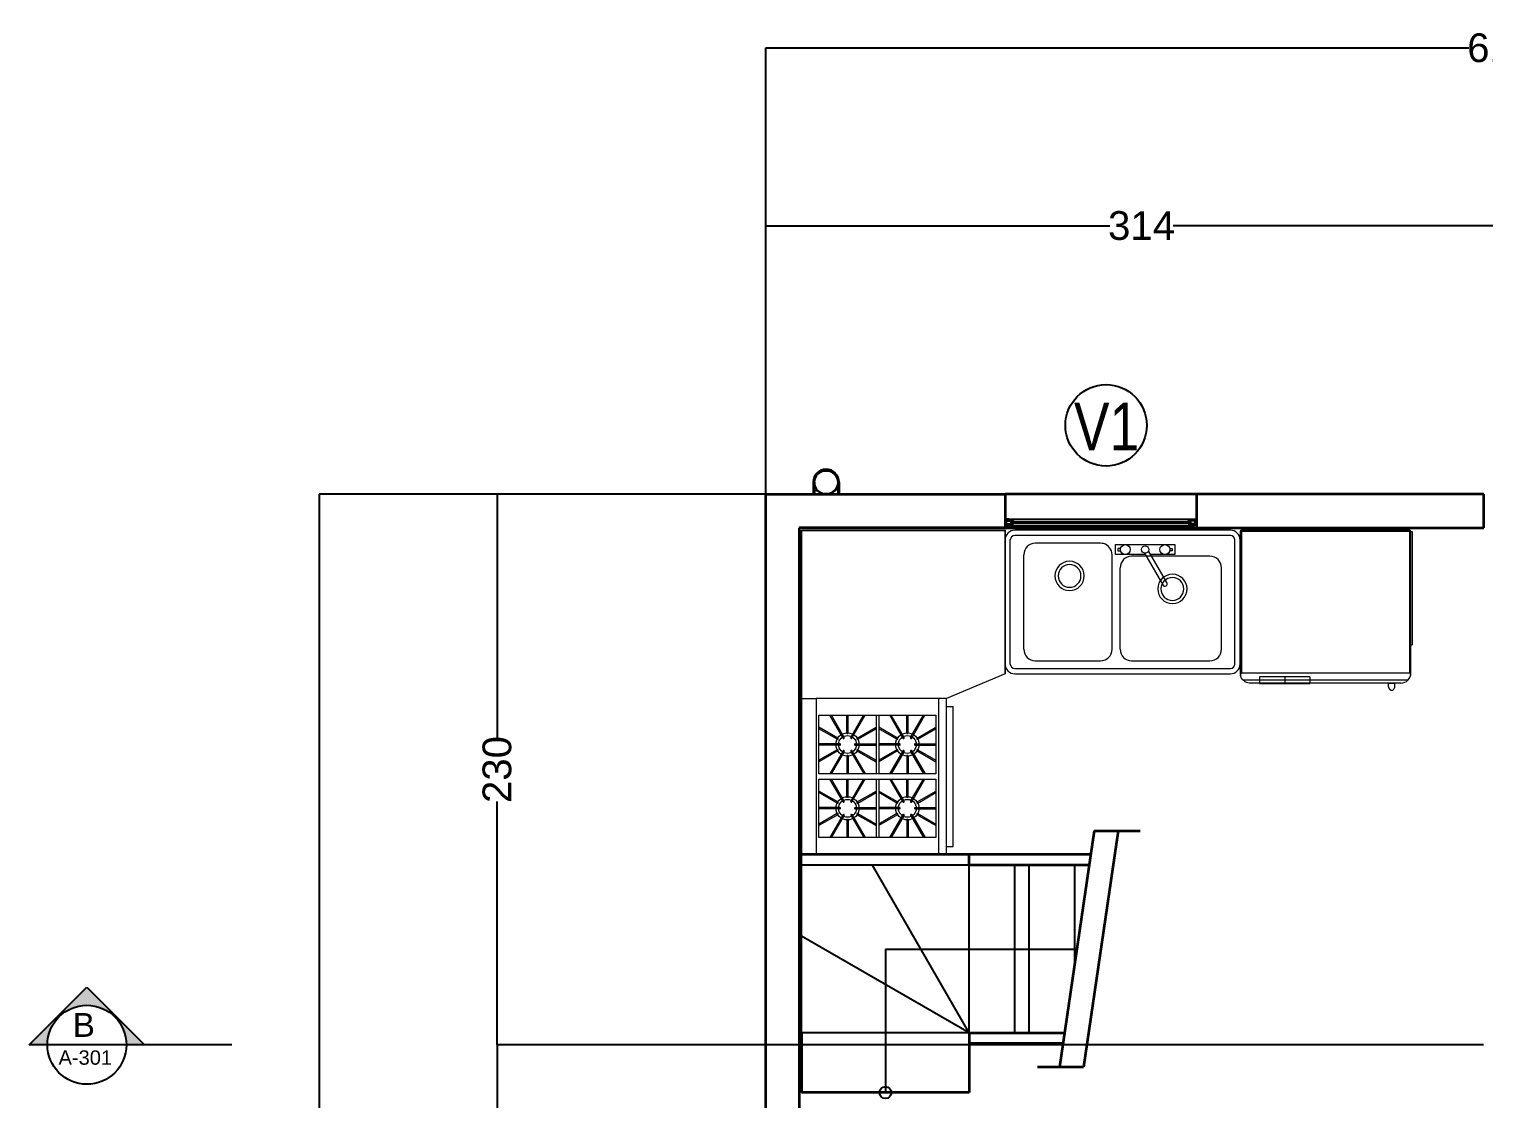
# Model space of a CAD drawing. Header units: millimetres. Extents: x 63 to 29918, y -8634 to 9350.
# Drawn here: x 63 to 6140, y 3527 to 7997 of the extents above; entities that cross this region are included whole.
import ezdxf

# ---------------------------------------------------------------- set-up
doc = ezdxf.new("R2010")
doc.units = ezdxf.units.MM
for name, color, linetype, lineweight in [('A-FLOR-LEVL', 7, 'Continuous', 25), ('A-FLOR-PATT', 8, 'Continuous', 18), ('A-FURN', 253, 'Continuous', 15), ('A-GLAZ-FULL', 4, 'Continuous', 25), ('A-WALL-FULL', 7, 'Continuous', 35)]:
    doc.layers.add(name, color=color, linetype=linetype, lineweight=lineweight)
doc.layers.add('G-ANNO-LOGO', color=3, linetype='Continuous')
doc.layers.add('quote', color=3, linetype='Continuous')
doc.styles.add('APLUS', font='arial.ttf', dxfattribs={"width": 0.6})
doc.styles.add('ARIAL', font='arial.ttf')
doc.styles.add('E-ROMANS', font='romans.shx', dxfattribs={"width": 0.8})
doc.styles.get("Standard").update_dxf_attribs({"font": 'arial.ttf'})
doc.dimstyles.new('E-0100_TICK_12', dxfattribs={"dimscale": 0.001, "dimtxt": 120000, "dimasz": 120, "dimexe": 60, "dimexo": 40, "dimgap": 60, "dimtad": 0, "dimrnd": 0.0005, "dimzin": 0, "dimdsep": 46, "dimtxsty": 'E-ROMANS', "dimblk": 'OBLIQUE', "dimcen": 60, "dimclrd": 256, "dimclre": 256, "dimclrt": 3, "dimadec": 0, "dimazin": 0, "dimtfac": 1, "dimtmove": 1, "dimatfit": 3, "dimldrblk": 'OPEN90', "dimfxl": 1, "dimtfillclr": 3, "dimtolj": 1, "dimtzin": 0, "dimlwd": -1, "dimarcsym": 0})

# ---------------------------------------------------------------- blocks, each defined once
blk = doc.blocks.new('_Oblique')
at = {"color": 0, "linetype": 'ByBlock', "lineweight": -2}
blk.add_line((-0.5, -0.5), (0.5, 0.5), dxfattribs=at)
blk = doc.blocks.new('*D36')
at = {"layer": 'quote', "lineweight": -2, "transparency": 16777216}
for p, q in [((5966, 3753.5), (2017.9, 3753.5)), ((5966, 1483.9), (2017.9, 1483.9))]:
    blk.add_line(p, q, dxfattribs=at)
at = {"layer": 'quote', "transparency": 16777216}
for p, q in [((2018, 3753.5), (2018, 2752.4)), ((2018, 1483.9), (2018, 2485.1))]:
    blk.add_line(p, q, dxfattribs=at)
at = {"layer": 'quote', "transparency": 16777216, "xscale": 0.12, "yscale": 0.12, "zscale": 0.12}
for p, rotation in [((2018, 3753.5), 90), ((2018, 1483.9), 270)]:
    blk.add_blockref('_Oblique', p, dxfattribs=dict(at, rotation=rotation))
at = {"layer": 'quote', "color": 3, "transparency": 16777216, "insert": (2018, 2618.7), "char_height": 120, "attachment_point": 5, "rotation": 90, "style": 'ARIAL'}
blk.add_mtext('\\A1;227', dxfattribs=at)
blk = doc.blocks.new('_Open90')
at = {"color": 0, "linetype": 'ByBlock', "lineweight": -2}
for p, q in [((0, 0), (-1, 0)), ((-0.5, 0.5), (0, 0)), ((0, 0), (-0.5, -0.5))]:
    blk.add_line(p, q, dxfattribs=at)
blk = doc.blocks.new('*D30')
at = {"layer": 'quote', "lineweight": -2, "transparency": 16777216}
for p, q in [((5966, 6053.5), (2017.9, 6053.5)), ((6138.6, 3753.5), (2017.9, 3753.5))]:
    blk.add_line(p, q, dxfattribs=at)
at = {"layer": 'quote', "transparency": 16777216}
for p, q in [((2018, 6053.5), (2018, 5036.9)), ((2018, 3753.5), (2018, 4770.1))]:
    blk.add_line(p, q, dxfattribs=at)
at = {"layer": 'quote', "transparency": 16777216, "xscale": 0.12, "yscale": 0.12, "zscale": 0.12}
for p, rotation in [((2018, 6053.5), 90), ((2018, 3753.5), 270)]:
    blk.add_blockref('_Oblique', p, dxfattribs=dict(at, rotation=rotation))
at = {"layer": 'quote', "color": 3, "transparency": 16777216, "insert": (2018, 4903.5), "char_height": 120, "attachment_point": 5, "rotation": 90, "style": 'ARIAL'}
blk.add_mtext('\\A1;230', dxfattribs=at)
blk = doc.blocks.new('*D31')
at = {"layer": 'quote', "lineweight": -2, "transparency": 16777216}
for p, q in [((3140, 6053.5), (3140, 7918.6)), ((9280, 6053.5), (9280, 7918.6))]:
    blk.add_line(p, q, dxfattribs=at)
at = {"layer": 'quote', "transparency": 16777216}
for p, q in [((3140, 7918.5), (6077.3, 7918.5)), ((9280, 7918.5), (6342.7, 7918.5))]:
    blk.add_line(p, q, dxfattribs=at)
at = {"layer": 'quote', "transparency": 16777216, "xscale": 0.12, "yscale": 0.12, "zscale": 0.12, "rotation": 180}
blk.add_blockref('_Oblique', (3140, 7918.5), dxfattribs=at)
at = {"layer": 'quote', "transparency": 16777216, "xscale": 0.12, "yscale": 0.12, "zscale": 0.12}
blk.add_blockref('_Oblique', (9280, 7918.5), dxfattribs=at)
at = {"layer": 'quote', "color": 3, "transparency": 16777216, "insert": (6210, 7918.5), "char_height": 120, "attachment_point": 5, "style": 'ARIAL'}
blk.add_mtext('\\A1;614', dxfattribs=at)
blk = doc.blocks.new('*D32')
at = {"layer": 'quote', "lineweight": -2, "transparency": 16777216}
for p, q in [((3140, 6053.5), (3140, 7175.6)), ((6280, 6053.5), (6280, 7175.6))]:
    blk.add_line(p, q, dxfattribs=at)
at = {"layer": 'quote', "transparency": 16777216}
for p, q in [((3140, 7175.6), (4577.6, 7175.6)), ((6280, 7175.6), (4842.3, 7175.6))]:
    blk.add_line(p, q, dxfattribs=at)
at = {"layer": 'quote', "transparency": 16777216, "xscale": 0.12, "yscale": 0.12, "zscale": 0.12, "rotation": 180}
blk.add_blockref('_Oblique', (3140, 7175.6), dxfattribs=at)
at = {"layer": 'quote', "transparency": 16777216, "xscale": 0.12, "yscale": 0.12, "zscale": 0.12}
blk.add_blockref('_Oblique', (6280, 7175.6), dxfattribs=at)
at = {"layer": 'quote', "color": 3, "transparency": 16777216, "insert": (4710, 7175.6), "char_height": 120, "attachment_point": 5, "style": 'ARIAL'}
blk.add_mtext('\\A1;314', dxfattribs=at)
blk = doc.blocks.new('*D34')
at = {"layer": 'quote', "lineweight": -2, "transparency": 16777216}
for p, q in [((3192.3, 6053.5), (1274.9, 6053.5)), ((3192.3, 3.5), (1274.9, 3.5))]:
    blk.add_line(p, q, dxfattribs=at)
at = {"layer": 'quote', "transparency": 16777216}
for p, q in [((1275, 6053.5), (1275, 3161.9)), ((1275, 3.5), (1275, 2895.1))]:
    blk.add_line(p, q, dxfattribs=at)
at = {"layer": 'quote', "transparency": 16777216, "xscale": 0.12, "yscale": 0.12, "zscale": 0.12}
for p, rotation in [((1275, 6053.5), 90), ((1275, 3.5), 270)]:
    blk.add_blockref('_Oblique', p, dxfattribs=dict(at, rotation=rotation))
at = {"layer": 'quote', "color": 3, "transparency": 16777216, "insert": (1275, 3028.5), "char_height": 120, "attachment_point": 5, "rotation": 90, "style": 'ARIAL'}
blk.add_mtext('\\A1;605', dxfattribs=at)

msp = doc.modelspace()

# ---------------------------------------------------------------- hatches: boundary and pattern name
at = {"layer": 'A-FLOR-PATT'}
for points in [[(4139.426, 5949.75), (4139.426, 5923.5), (4156.093, 5923.5), (4156.093, 5926), (4141.926, 5926), (4141.926, 5947.25), (4156.093, 5947.25), (4156.093, 5949.75)], [(4139.426, 5949.75), (4139.426, 5923.5), (4156.093, 5923.5), (4156.093, 5926), (4141.926, 5926), (4141.926, 5947.25), (4156.093, 5947.25), (4156.093, 5949.75)], [(4139.426, 5949.75), (4139.426, 5923.5), (4156.093, 5923.5), (4156.093, 5926), (4141.926, 5926), (4141.926, 5947.25), (4156.093, 5947.25), (4156.093, 5949.75)], [(4156.093, 5947.25), (4156.093, 5949.75), (4139.426, 5949.75), (4139.426, 5923.5), (4156.093, 5923.5), (4156.093, 5926), (4141.926, 5926), (4141.926, 5947.25)], [(4939.934, 5949.75), (4939.934, 5923.5), (4923.268, 5923.5), (4923.268, 5926), (4937.434, 5926), (4937.434, 5947.25), (4923.268, 5947.25), (4923.268, 5949.75)], [(4939.934, 5949.75), (4939.934, 5923.5), (4923.268, 5923.5), (4923.268, 5926), (4937.434, 5926), (4937.434, 5947.25), (4923.268, 5947.25), (4923.268, 5949.75)], [(4939.934, 5949.75), (4939.934, 5923.5), (4923.268, 5923.5), (4923.268, 5926), (4937.434, 5926), (4937.434, 5947.25), (4923.268, 5947.25), (4923.268, 5949.75)], [(4923.321, 5947.25), (4923.321, 5949.75), (4939.987, 5949.75), (4939.987, 5923.5), (4923.321, 5923.5), (4923.321, 5926), (4937.487, 5926), (4937.487, 5947.25)]]:
    msp.add_hatch(color=256, dxfattribs=at).paths.add_polyline_path(points)
at = {"layer": 'G-ANNO-LOGO'}
h = msp.add_hatch(dxfattribs=at)
h.set_pattern_fill('ANGLE', color=256, scale=0.275)
h.set_pattern_definition([(360, (158.421, 2548.4049), (7e-10, 1.920875), [1.397, -0.523875]), (90, (158.421, 2548.4049), (-1.920875, 7e-10), [1.397, -0.523875])])
h.paths.add_polyline_path([(139.379, 3753.5), (63.179, 3753.5), (304.544, 3994.864), (545.908, 3753.5), (469.709, 3753.5, 1)])

# ---------------------------------------------------------------- linework, layer by layer
for p, q in [((3289.987, 4503.5), (3289.987, 5903.5)), ((3289.987, 5903.5), (4139.987, 5903.5)), ((3885.541, 4503.5), (3279.987, 4503.5))]:
    msp.add_line(p, q)
at = {"layer": 'A-FLOR-LEVL'}
for p, q in [((3289.987, 4458.5), (3289.987, 4503.5)), ((3585.842, 4503.5), (3289.987, 4503.5)), ((3289.987, 4207.645), (3289.987, 4503.5)), ((3989.987, 4503.5), (3585.842, 4503.5)), ((3989.987, 3803.5), (3585.842, 4503.5)), ((3989.987, 3803.5), (3989.987, 4503.5)), ((4179.987, 3803.5), (4179.987, 4503.5)), ((4240.769, 3803.5), (4240.769, 4503.5)), ((4430.769, 4095.99), (4430.769, 4503.5)), ((3989.987, 3803.5), (3289.987, 4207.645)), ((3289.987, 3803.5), (3289.987, 4207.645)), ((3639.987, 4153.5), (4439.203, 4153.5)), ((3639.987, 4153.5), (3639.987, 3553.5)), ((3989.987, 3803.5), (3289.987, 3803.5))]:
    msp.add_line(p, q, dxfattribs=at)
msp.add_circle((3639.987, 3553.5), 25, dxfattribs=at)
at = {"layer": 'A-FURN'}
for p, q in [((4139.987, 5903.5), (4139.987, 5303.499)), ((4139.987, 5903.5), (4139.987, 5303.5)), ((4139.987, 5303.5), (4139.987, 5903.5)), ((5080.898, 5903.5), (4180.897, 5903.5)), ((5121.807, 5898.166), (5121.807, 5307.196)), ((5127.141, 5903.5, 1259.833), (5127.141, 5903.5, -1259.833)), ((5830.069, 5903.5, -1259.833), (5127.141, 5903.5, -1259.833)), ((5830.069, 5898.166, 1265.167), (5127.141, 5898.166, 1265.167)), ((5127.141, 5898.166, 1265.167), (5127.141, 5307.196, 1265.167)), ((5478.605, 5903.5, -1259.833), (5478.605, 5903.5, 1259.833)), ((5830.069, 5903.5, 1259.833), (5830.069, 5903.5, -1259.833)), ((5830.069, 5307.196, 1265.167), (5830.069, 5898.166, 1265.167)), ((5833.84, 5901.938, -1259.833), (5833.84, 5901.938, 1263.604)), ((5835.403, 5898.166, 1176.164), (5840.737, 5898.166, 1176.164)), ((5835.403, 5307.196, 1.886), (5835.403, 5898.166, 1.886)), ((5835.403, 5898.166, 1259.833), (5835.403, 5898.166, -1259.833)), ((5835.403, 5898.166, -1259.833), (5835.403, 5898.166, 1259.833)), ((5840.737, 5898.166, 141.608), (5840.737, 5424.44, 141.608)), ((4139.987, 5639.601), (4139.987, 5884.19)), ((4161.806, 5344.408), (4161.806, 5862.591)), ((5080.898, 5881.682), (4180.897, 5881.682)), ((4538.852, 5848.954), (4266.124, 5848.954)), ((4601.19, 5801.887), (4601.19, 5843.108)), ((4601.19, 5843.108), (4848.514, 5843.108)), ((4848.514, 5843.108), (4848.514, 5801.887)), ((5099.989, 5344.408), (5099.989, 5862.591)), ((5121.807, 5862.591, -1259.833), (5121.807, 5862.591, 1259.833)), ((5121.807, 5344.408), (5121.807, 5862.591)), ((5121.807, 5862.591, -1259.833), (5121.807, 5862.591, 1259.833)), ((4218.397, 5405.772), (4218.397, 5801.227)), ((4586.579, 5405.772), (4586.579, 5801.227)), ((4724.732, 5801.887), (4601.19, 5801.887)), ((4611.495, 5827.65), (4611.495, 5817.345)), ((4622.981, 5827.65), (4611.495, 5827.65)), ((4611.495, 5817.345), (4622.981, 5817.345)), ((4744.404, 5794.409), (4668.397, 5794.409)), ((4721.808, 5807.161), (4798.369, 5674.552)), ((4816.22, 5684.857), (4739.658, 5817.466)), ((4995.671, 5794.409), (4744.404, 5794.409)), ((4848.514, 5801.887), (4748.595, 5801.887)), ((4826.725, 5827.65), (4838.209, 5827.65)), ((4838.209, 5817.345), (4826.725, 5817.345)), ((4838.209, 5827.65), (4838.209, 5817.345)), ((4620.67, 5405.772), (4620.67, 5746.682)), ((5043.398, 5405.772), (5043.398, 5746.682)), ((5840.737, 5424.44, 141.608), (5835.403, 5424.44, 141.608)), ((5835.403, 5424.44, 1176.164), (5835.403, 5424.44, 141.608)), ((5840.737, 5424.44, 1176.164), (5835.403, 5424.44, 1176.164)), ((5835.403, 5424.44, 658.886), (5840.737, 5424.44, 658.886)), ((5838.07, 5424.44, 1176.164), (5838.07, 5424.44, 141.608)), ((5840.737, 5424.44, 141.608), (5840.737, 5424.44, 1176.164)), ((4266.124, 5358.045), (4538.852, 5358.045)), ((4668.397, 5358.045), (4995.671, 5358.045)), ((4139.987, 5303.5), (3895.541, 5200.474)), ((4180.897, 5325.317), (5080.898, 5325.317)), ((4180.897, 5303.499), (5080.898, 5303.499)), ((5121.807, 5307.196, -1259.833), (5835.403, 5307.196, -1259.833)), ((5121.807, 5307.196, 1259.833), (5121.807, 5307.196, -1259.833)), ((5413.547, 5291.194, 479.307), (5202.384, 5291.194, 479.307)), ((5202.384, 5291.194, 247.45), (5202.384, 5291.194, 479.307)), ((5307.965, 5291.194, 247.45), (5307.965, 5291.194, 479.307)), ((5413.547, 5291.194, 479.307), (5413.547, 5291.194, 247.45)), ((5835.403, 5307.196, 1259.833), (5835.403, 5307.196, -1259.833)), ((5822.904, 5277.022, -1247.334), (5134.305, 5277.022, -1247.334)), ((5164.479, 5264.524, 578.058), (5164.479, 5264.524, -1217.161)), ((5164.479, 5264.524, 1222.495), (5164.479, 5264.524, -1217.161)), ((5792.731, 5264.524, 1222.495), (5164.479, 5264.524, 1222.495)), ((5164.479, 5264.524, 1222.495), (5164.479, 5264.524, 612.581)), ((5202.384, 5277.859, 247.45), (5202.384, 5277.859, 521.895)), ((5202.384, 5262.857, 247.45), (5202.384, 5264.524, 247.45)), ((5202.384, 5264.524, 391.979), (5202.384, 5262.857, 391.979)), ((5202.384, 5264.524, 247.45), (5202.384, 5264.524, 536.508)), ((5202.384, 5264.524, 247.45), (5202.384, 5264.524, 520.818)), ((5202.384, 5263.69, 247.45), (5202.384, 5263.69, 531.943)), ((5202.384, 5262.857, 247.45), (5202.384, 5262.857, 536.508)), ((5202.384, 5262.857, 536.508), (5413.547, 5262.857, 536.508)), ((5307.965, 5264.524, 247.45), (5307.965, 5264.524, 520.818)), ((5307.965, 5262.857, 247.45), (5307.965, 5264.524, 247.45)), ((5307.965, 5262.857, 247.45), (5307.965, 5262.857, 536.508)), ((5413.547, 5277.859, 247.45), (5413.547, 5277.859, 521.895)), ((5413.547, 5262.857, 247.45), (5413.547, 5264.524, 247.45)), ((5413.547, 5262.857, 391.979), (5413.547, 5264.524, 391.979)), ((5413.547, 5264.524, 536.508), (5413.547, 5264.524, 247.45)), ((5413.547, 5264.524, 520.818), (5413.547, 5264.524, 247.45)), ((5413.547, 5263.69, 247.45), (5413.547, 5263.69, 531.943)), ((5413.547, 5262.857, 536.508), (5413.547, 5262.857, 247.45)), ((5478.605, 5263.99, 578.058), (5478.605, 5264.524, 578.058)), ((5478.605, 5263.99, -1217.161), (5478.605, 5264.524, -1217.161)), ((5478.605, 5264.524, 578.058), (5478.605, 5264.524, -1217.161)), ((5478.605, 5264.524, 1222.495), (5478.605, 5264.524, -1217.161)), ((5478.605, 5263.99, 1222.495), (5478.605, 5264.524, 1222.495)), ((5478.605, 5263.99, 612.581), (5478.605, 5264.524, 612.581)), ((5478.605, 5264.524, 1222.495), (5478.605, 5264.524, 612.581)), ((5478.605, 5263.99, 578.058), (5478.605, 5263.99, -1217.161)), ((5478.605, 5263.99, 1222.495), (5478.605, 5263.99, 612.581)), ((5765.92, 5264.524, 537.766), (5740.254, 5264.524, 537.766)), ((5740.254, 5264.524, 537.766), (5740.254, 5253.856, 537.766)), ((5740.254, 5264.524, 252.323), (5765.92, 5264.524, 252.323)), ((5740.254, 5264.524, 537.766), (5740.254, 5264.524, 252.323)), ((5740.254, 5264.524, 395.045), (5765.92, 5264.524, 395.045)), ((5740.254, 5264.524, 1041.395), (5740.254, 5264.524, 755.951)), ((5740.254, 5259.19, 252.323), (5740.254, 5259.19, 537.766)), ((5740.254, 5259.19, 755.951), (5740.254, 5259.19, 1041.395)), ((5740.254, 5253.856, 252.323), (5740.254, 5253.856, 537.766)), ((5740.254, 5253.856, 755.951), (5740.254, 5253.856, 1041.395)), ((5746.503, 5238.769, 252.323), (5746.503, 5238.769, 537.766)), ((5746.503, 5238.769, 755.951), (5746.503, 5238.769, 1041.395)), ((5748.912, 5236.695, 537.766), (5748.912, 5236.695, 252.323)), ((5748.912, 5236.695, 1041.395), (5748.912, 5236.695, 755.951)), ((5753.087, 5264.524, 537.766), (5753.087, 5264.524, 252.323)), ((5753.087, 5264.524, 1041.395), (5753.087, 5264.524, 755.951)), ((5759.998, 5235.722, 252.323), (5759.998, 5235.722, 537.766)), ((5759.998, 5235.722, 755.951), (5759.998, 5235.722, 1041.395)), ((5765.918, 5245.147, 252.323), (5765.918, 5245.147, 537.766)), ((5765.918, 5245.147, 755.951), (5765.918, 5245.147, 1041.395)), ((5765.92, 5264.524, 252.323), (5765.92, 5245.404, 252.323)), ((5765.92, 5264.524, 252.323), (5765.92, 5264.524, 537.766)), ((5765.92, 5264.524, 755.951), (5765.92, 5264.524, 1041.395)), ((5765.92, 5254.964, 252.323), (5765.92, 5254.964, 537.766)), ((5765.92, 5254.964, 755.951), (5765.92, 5254.964, 1041.395)), ((5765.92, 5245.404, 252.323), (5765.92, 5245.404, 537.766)), ((5765.92, 5245.404, 755.951), (5765.92, 5245.404, 1041.395)), ((5792.731, 5264.524, -1217.161), (5792.731, 5264.524, 578.058)), ((5792.731, 5264.524, -1217.161), (5792.731, 5264.524, 1222.495)), ((5792.731, 5264.524, 612.581), (5792.731, 5264.524, 1222.495)), ((5822.904, 5277.022, -1247.334), (5822.904, 5277.022, 1252.669)), ((3862.208, 5200.474), (3351.098, 5200.474)), ((3895.541, 5166.875), (3923.319, 5166.875)), ((3923.319, 4582.099), (3923.319, 5166.875)), ((3463.219, 5034.572), (3408.1, 5130.042)), ((3468.03, 5037.35), (3414.515, 5130.042)), ((3478.876, 5056.633), (3478.876, 5130.042)), ((3484.431, 5056.633), (3484.431, 5130.042)), ((3495.276, 5037.35), (3548.792, 5130.042)), ((3500.088, 5034.572), (3555.207, 5130.042)), ((3601.097, 5130.042), (3601.097, 4885.598)), ((3612.209, 5130.042), (3612.209, 4885.598)), ((3713.218, 5034.572), (3658.099, 5130.042)), ((3718.03, 5037.35), (3664.514, 5130.042)), ((3728.875, 5056.633), (3728.875, 5130.042)), ((3734.43, 5056.633), (3734.43, 5130.042)), ((3745.276, 5037.35), (3798.791, 5130.042)), ((3750.087, 5034.572), (3805.206, 5130.042)), ((3441.097, 5034.821), (3362.209, 5080.367)), ((3438.319, 5030.01), (3362.209, 5073.952)), ((3522.21, 5034.821), (3601.097, 5080.367)), ((3524.988, 5030.01), (3601.097, 5073.952)), ((3691.096, 5034.821), (3612.209, 5080.367)), ((3688.318, 5030.01), (3612.209, 5073.952)), ((3772.209, 5034.821), (3851.097, 5080.367)), ((3774.987, 5030.01), (3851.097, 5073.952)), ((3449.596, 5010.976), (3362.209, 5010.976)), ((3449.596, 5005.421), (3362.209, 5005.421)), ((3438.319, 4986.386), (3362.209, 4942.445)), ((3513.711, 5010.976), (3601.097, 5010.976)), ((3513.711, 5005.421), (3601.097, 5005.421)), ((3524.988, 4986.386), (3601.097, 4942.445)), ((3699.595, 5010.976), (3612.209, 5010.976)), ((3699.595, 5005.421), (3612.209, 5005.421)), ((3688.318, 4986.386), (3612.209, 4942.445)), ((3763.71, 5010.976), (3851.097, 5010.976)), ((3763.71, 5005.421), (3851.097, 5005.421)), ((3774.987, 4986.386), (3851.097, 4942.445)), ((3441.097, 4981.575), (3362.209, 4936.03)), ((3463.219, 4981.825), (3407.663, 4885.598)), ((3468.03, 4979.047), (3414.078, 4885.598)), ((3478.876, 4959.763), (3478.876, 4885.598)), ((3484.431, 4959.763), (3484.431, 4885.598)), ((3495.276, 4979.047), (3549.229, 4885.598)), ((3500.088, 4981.825), (3555.644, 4885.598)), ((3522.21, 4981.575), (3601.097, 4936.03)), ((3691.096, 4981.575), (3612.209, 4936.03)), ((3713.218, 4981.825), (3657.662, 4885.598)), ((3718.03, 4979.047), (3664.077, 4885.598)), ((3728.875, 4959.763), (3728.875, 4885.598)), ((3734.43, 4959.763), (3734.43, 4885.598)), ((3745.276, 4979.047), (3799.228, 4885.598)), ((3750.087, 4981.825), (3805.643, 4885.598)), ((3772.209, 4981.575), (3851.097, 4936.03)), ((3463.219, 4767.906), (3408.1, 4863.376)), ((3468.03, 4770.684), (3414.515, 4863.376)), ((3478.876, 4789.967), (3478.876, 4863.376)), ((3484.431, 4789.967), (3484.431, 4863.376)), ((3495.276, 4770.684), (3548.792, 4863.376)), ((3500.088, 4767.906), (3555.207, 4863.376)), ((3601.097, 4863.376), (3601.097, 4618.932)), ((3612.209, 4863.376), (3612.209, 4618.932)), ((3713.218, 4767.906), (3658.099, 4863.376)), ((3718.03, 4770.684), (3664.514, 4863.376)), ((3728.875, 4789.967), (3728.875, 4863.376)), ((3734.43, 4789.967), (3734.43, 4863.376)), ((3745.276, 4770.684), (3798.791, 4863.376)), ((3750.087, 4767.906), (3805.206, 4863.376)), ((3441.097, 4768.156), (3362.209, 4813.701)), ((3438.319, 4763.344), (3362.209, 4807.286)), ((3522.21, 4768.156), (3601.097, 4813.701)), ((3524.988, 4763.344), (3601.097, 4807.286)), ((3691.096, 4768.156), (3612.209, 4813.701)), ((3688.318, 4763.344), (3612.209, 4807.286)), ((3772.209, 4768.156), (3851.097, 4813.701)), ((3774.987, 4763.344), (3851.097, 4807.286)), ((3449.596, 4744.31), (3362.209, 4744.31)), ((3513.711, 4744.31), (3601.097, 4744.31)), ((3699.595, 4744.31), (3612.209, 4744.31)), ((3763.71, 4744.31), (3851.097, 4744.31)), ((3449.596, 4738.755), (3362.209, 4738.755)), ((3438.319, 4719.721), (3362.209, 4675.779)), ((3441.097, 4714.91), (3362.209, 4669.364)), ((3463.219, 4715.159), (3407.663, 4618.932)), ((3468.03, 4712.381), (3414.078, 4618.932)), ((3478.876, 4693.098), (3478.876, 4618.932)), ((3484.431, 4693.098), (3484.431, 4618.932)), ((3495.276, 4712.381), (3549.229, 4618.932)), ((3500.088, 4715.159), (3555.644, 4618.932)), ((3513.711, 4738.755), (3601.097, 4738.755)), ((3522.21, 4714.91), (3601.097, 4669.364)), ((3524.988, 4719.721), (3601.097, 4675.779)), ((3699.595, 4738.755), (3612.209, 4738.755)), ((3688.318, 4719.721), (3612.209, 4675.779)), ((3691.096, 4714.91), (3612.209, 4669.364)), ((3713.218, 4715.159), (3657.662, 4618.932)), ((3718.03, 4712.381), (3664.077, 4618.932)), ((3728.875, 4693.098), (3728.875, 4618.932)), ((3734.43, 4693.098), (3734.43, 4618.932)), ((3745.276, 4712.381), (3799.228, 4618.932)), ((3750.087, 4715.159), (3805.643, 4618.932)), ((3763.71, 4738.755), (3851.097, 4738.755)), ((3772.209, 4714.91), (3851.097, 4669.364)), ((3774.987, 4719.721), (3851.097, 4675.779)), ((3895.541, 4582.099), (3923.319, 4582.099))]:
    msp.add_line(p, q, dxfattribs=at)
for points in [[(3289.987, 4548.5), (3289.987, 5200.474), (3351.098, 5200.474), (3351.098, 4548.5)], [(3895.541, 4548.5), (3895.541, 5200.474), (3862.208, 5200.474), (3862.208, 4548.5)]]:
    msp.add_lwpolyline(points, dxfattribs=at)
for points in [[(3362.209, 5130.042), (3851.097, 5130.042), (3851.097, 4885.598), (3362.209, 4885.598)], [(3362.209, 4863.376), (3851.097, 4863.376), (3851.097, 4618.932), (3362.209, 4618.932)]]:
    msp.add_lwpolyline(points, close=True, dxfattribs=at)
for centre, radius in [((4642.41, 5822.497), 20.61), ((4724.852, 5822.497), 15.458), ((4807.294, 5822.497), 20.61), ((3481.653, 5008.198), 48.514), ((3481.653, 5008.198), 37.403), ((3731.653, 5008.198), 48.514), ((3731.653, 5008.198), 37.403), ((3481.653, 4741.533), 48.514), ((3481.653, 4741.533), 37.403), ((3731.653, 4741.533), 48.514), ((3731.653, 4741.533), 37.403)]:
    msp.add_circle(centre, radius, dxfattribs=at)
for centre, radius, start, end in [((4180.897, 5862.591), 40.909, 90, 180), ((5080.898, 5862.591), 40.909, 0, 90), ((5127.141, 5898.166, -1259.833), 5.334, 90, 180), ((5830.069, 5898.166, 1.886), 5.334, 0, 90), ((4180.897, 5862.591), 19.091, 90, 180), ((4266.124, 5801.227), 47.727, 90, 180), ((4538.852, 5801.227), 47.727, 74.9372224, 90), ((4538.852, 5801.227), 47.727, 0, 74.9372224), ((5080.898, 5862.591), 19.091, 0, 90), ((4409.306, 5712.591), 61.364, 0, 180), ((4668.397, 5746.682), 47.727, 90, 180), ((4995.671, 5746.682), 47.727, 0, 90), ((4409.306, 5712.591), 61.364, 180, 0), ((4409.306, 5712.591), 47.727, 0, 180), ((4409.306, 5712.591), 47.727, 180, 0), ((4838.852, 5658.045), 61.364, 0, 180), ((4838.852, 5658.045), 61.364, 180, 0), ((4838.852, 5658.045), 47.727, 0, 180), ((4838.852, 5658.045), 47.727, 180, 0), ((4807.294, 5679.704), 10.305, 210, 30), ((4266.124, 5405.772), 47.727, 180, 270), ((4538.852, 5405.772), 47.727, 270, 360), ((4668.397, 5405.772), 47.727, 180, 270), ((4995.671, 5405.772), 47.727, 270, 360), ((4180.897, 5344.408), 40.909, 180, 270), ((4180.897, 5344.408), 19.091, 180, 270), ((5080.898, 5344.408), 40.909, 270, 0), ((5080.898, 5344.408), 19.091, 270, 0), ((5792.731, 5307.196, 1.886), 42.672, 270, 0), ((5755.251, 5245.275, 252.323), 10.668, 233.5429794, 359.3085553), ((5744.584, 5245.404, 252.323), 21.336, 359.3085553, 0), ((5744.584, 5245.404, 537.766), 21.336, 359.3085553, 360), ((5744.584, 5245.404, 395.045), 21.336, 359.3085553, 0), ((5744.584, 5245.404, 755.951), 21.336, 359.3085553, 0), ((5744.584, 5245.404, 1041.395), 21.336, 359.3085553, 360), ((5744.584, 5245.404, 898.673), 21.336, 359.3085553, 0), ((3481.653, 5056.713), 2.78, 177.5238453, 2.4761547), ((3731.653, 5056.713), 2.78, 177.5238453, 2.4761547), ((3439.639, 5032.455), 2.78, 237.5238453, 62.4761547), ((3439.639, 4983.941), 2.78, 297.5238453, 122.4761547), ((3449.476, 5008.198), 2.78, 267.5238453, 92.4761547), ((3465.565, 5036.065), 2.78, 207.5238453, 32.4761547), ((3465.565, 4980.332), 2.78, 327.5238453, 152.4761547), ((3497.742, 5036.065), 2.78, 147.5238453, 332.4761547), ((3497.742, 4980.332), 2.78, 27.5238453, 212.4761547), ((3513.831, 5008.198), 2.78, 87.5238453, 272.4761547), ((3523.668, 5032.455), 2.78, 117.5238453, 302.4761547), ((3523.668, 4983.941), 2.78, 57.5238453, 242.4761547), ((3689.638, 5032.455), 2.78, 237.5238453, 62.4761547), ((3689.638, 4983.941), 2.78, 297.5238453, 122.4761547), ((3699.475, 5008.198), 2.78, 267.5238453, 92.4761547), ((3715.564, 5036.065), 2.78, 207.5238453, 32.4761547), ((3715.564, 4980.332), 2.78, 327.5238453, 152.4761547), ((3747.741, 5036.065), 2.78, 147.5238453, 332.4761547), ((3747.741, 4980.332), 2.78, 27.5238453, 212.4761547), ((3763.83, 5008.198), 2.78, 87.5238453, 272.4761547), ((3773.667, 5032.455), 2.78, 117.5238453, 302.4761547), ((3773.667, 4983.941), 2.78, 57.5238453, 242.4761547), ((3481.653, 4959.684), 2.78, 357.5238453, 182.4761547), ((3731.653, 4959.684), 2.78, 357.5238453, 182.4761547), ((3439.639, 4765.79), 2.78, 237.5238453, 62.4761547), ((3449.476, 4741.533), 2.78, 267.5238453, 92.4761547), ((3465.565, 4769.399), 2.78, 207.5238453, 32.4761547), ((3481.653, 4790.047), 2.78, 177.5238453, 2.4761547), ((3497.742, 4769.399), 2.78, 147.5238453, 332.4761547), ((3513.831, 4741.533), 2.78, 87.5238453, 272.4761547), ((3523.668, 4765.79), 2.78, 117.5238453, 302.4761547), ((3689.638, 4765.79), 2.78, 237.5238453, 62.4761547), ((3699.475, 4741.533), 2.78, 267.5238453, 92.4761547), ((3715.564, 4769.399), 2.78, 207.5238453, 32.4761547), ((3731.653, 4790.047), 2.78, 177.5238453, 2.4761547), ((3747.741, 4769.399), 2.78, 147.5238453, 332.4761547), ((3763.83, 4741.533), 2.78, 87.5238453, 272.4761547), ((3773.667, 4765.79), 2.78, 117.5238453, 302.4761547), ((3439.639, 4717.275), 2.78, 297.5238453, 122.4761547), ((3465.565, 4713.666), 2.78, 327.5238453, 152.4761547), ((3481.653, 4693.018), 2.78, 357.5238453, 182.4761547), ((3497.742, 4713.666), 2.78, 27.5238453, 212.4761547), ((3523.668, 4717.275), 2.78, 57.5238453, 242.4761547), ((3689.638, 4717.275), 2.78, 297.5238453, 122.4761547), ((3715.564, 4713.666), 2.78, 327.5238453, 152.4761547), ((3731.653, 4693.018), 2.78, 357.5238453, 182.4761547), ((3747.741, 4713.666), 2.78, 27.5238453, 212.4761547), ((3773.667, 4717.275), 2.78, 57.5238453, 242.4761547)]:
    msp.add_arc(centre, radius, start, end, dxfattribs=at)
at = {"layer": 'A-FURN', "extrusion": (1, 0, 0)}
for centre, radius, start, end in [((5898.166, 1259.833, 5478.605), 5.334, 360, 90), ((5216.518, 479.307, 5202.384), 74.676, 0, 49.9947991), ((5216.518, 479.307, 5307.965), 74.676, 0, 49.9947991), ((5216.518, 479.307, 5413.547), 74.676, 0, 49.9947991), ((5189.848, 520.818, 5202.384), 74.676, 0, 12.1285753), ((5189.848, 520.818, 5307.965), 74.676, 0, 12.1285753)]:
    msp.add_arc(centre, radius, start, end, dxfattribs=at)
at = {"layer": 'A-FURN', "extrusion": (0, 1, 0)}
for centre, start, end in [((-5127.141, 1259.833, 5894.331), 0, 90), ((-5830.069, 1259.833, 5894.331), 90, 180)]:
    msp.add_arc(centre, 5.334, start, end, dxfattribs=at)
at = {"layer": 'A-FURN', "extrusion": (1, -1.3232e-13, -2.84361e-14)}
msp.add_arc((5189.848, 520.818, 5413.547), 74.676, 0, 12.1285753, dxfattribs=at)
at = {"layer": 'A-FURN'}
for points in [[(5123.369, 5901.938, 1263.604), (5124.397, 5900.91, 1264.632), (5125.769, 5899.538, 1265.167), (5127.141, 5898.166, 1265.167)], [(5121.807, 5307.196, 1259.833), (5121.807, 5303.335, 1261.198), (5122.334, 5299.474, 1262.57), (5123.369, 5295.755, 1263.604)], [(5123.369, 5295.755, 1263.604), (5124.404, 5299.474, 1264.639), (5125.776, 5303.335, 1265.167), (5127.141, 5307.196, 1265.167)], [(5830.069, 5307.196, 1265.167), (5831.434, 5303.335, 1265.167), (5832.806, 5299.474, 1264.639), (5833.84, 5295.755, 1263.604)]]:
    msp.add_open_spline(points, degree=3, dxfattribs=at)
msp.add_open_spline([(5164.479, 5264.524, 1222.495), (5160.952, 5264.524, 1226.022), (5157.427, 5264.954, 1229.548), (5150.384, 5266.755, 1236.589), (5146.869, 5268.12, 1240.104), (5141.63, 5271.101, 1245.345), (5139.887, 5272.253, 1247.086), (5136.423, 5274.968, 1250.551), (5134.698, 5276.531, 1252.275), (5131.29, 5280.256, 1255.685), (5129.598, 5282.414, 1257.374), (5127.151, 5286.459, 1259.826), (5126.345, 5287.952, 1260.628), (5124.788, 5291.412, 1262.186), (5124.038, 5293.354, 1262.936), (5123.369, 5295.755, 1263.604)], degree=3, knots=[-1.57079633, -1.57079633, -1.57079633, -1.57079633, -1.24603187, -1.24603187, -0.92119451, -0.92119451, -0.75884587, -0.75884587, -0.59637323, -0.59637323, -0.43395063, -0.43395063, -0.35269057, -0.35269057, -0.27143051, -0.27143051, -0.27143051, -0.27143051], dxfattribs=at)
msp.add_rational_spline([(5740.254, 5253.856, 537.766), (5740.254, 5243.092, 537.766), (5748.912, 5236.695, 537.766)], [1, 0.892810064048, 1], degree=2, dxfattribs=at)
at = {"layer": 'A-GLAZ-FULL'}
for p, q in [((4139.426, 5949.75), (4939.987, 5949.75)), ((4156.093, 5949.75), (4139.426, 5949.75)), ((4139.426, 5923.5), (4931.343, 5923.5)), ((4141.926, 5926), (4141.926, 5947.25)), ((4156.093, 5926), (4141.926, 5926)), ((4146.093, 5943.292), (4175.259, 5943.292)), ((4146.093, 5929.958), (4146.093, 5943.292)), ((4146.093, 5929.958), (4175.259, 5929.958)), ((4156.093, 5947.25), (4156.093, 5949.75)), ((4156.093, 5923.5), (4156.093, 5926)), ((4165.259, 5934.125), (4165.259, 5939.125)), ((4165.259, 5939.125), (4914.101, 5939.125)), ((4165.259, 5934.125), (4914.101, 5934.125)), ((4175.259, 5939.125), (4175.259, 5943.292)), ((4175.259, 5929.958), (4175.259, 5934.125)), ((4904.101, 5939.125), (4904.101, 5943.292)), ((4933.268, 5943.292), (4904.101, 5943.292)), ((4904.101, 5929.958), (4904.101, 5934.125)), ((4933.268, 5929.958), (4904.101, 5929.958)), ((4914.101, 5939.125), (4914.101, 5934.125)), ((4931.343, 5947.25), (4931.343, 5949.75)), ((4931.343, 5923.5), (4931.343, 5926)), ((4931.343, 5926), (4937.487, 5926)), ((4933.268, 5929.958), (4933.268, 5943.292)), ((4937.487, 5947.25), (4937.487, 5926)), ((4939.987, 5949.75), (4939.987, 5923.5))]:
    msp.add_line(p, q, dxfattribs=at)
at = {"layer": 'A-WALL-FULL'}
for p, q in [((3339.342, 6103.5), (3339.342, 6053.5)), ((3342.342, 6103.5), (3342.342, 6053.5)), ((3442.342, 6103.5), (3442.342, 6053.5)), ((3445.342, 6103.5), (3445.342, 6053.5)), ((4939.987, 6053.5), (4139.987, 6053.5)), ((5339.987, 6053.5), (4939.987, 6053.5)), ((4939.987, 6053.5), (4939.987, 5913.5)), ((5739.987, 6053.5), (5339.987, 6053.5)), ((6139.987, 6053.5), (5739.987, 6053.5)), ((6139.987, 5913.5), (6139.987, 6053.5)), ((3139.987, 5503.5), (3139.987, 5913.5)), ((3139.987, 5503.5), (3139.987, 5903.5)), ((3279.987, 5913.5), (3279.987, 5503.5)), ((4139.987, 5913.5), (4939.987, 5913.5)), ((4939.987, 5913.5), (5339.987, 5913.5)), ((5339.987, 5913.5), (6139.987, 5913.5)), ((3139.987, 5103.5), (3139.987, 5503.5)), ((3139.987, 5103.5), (3139.987, 5503.5)), ((3279.987, 5503.5), (3279.987, 5103.5)), ((3279.987, 5503.5), (3279.987, 5103.5)), ((3139.987, 4703.5), (3139.987, 5103.5)), ((3139.987, 4703.5), (3139.987, 5103.5)), ((3279.987, 5103.5), (3279.987, 4703.5)), ((3279.987, 5103.5), (3279.987, 4703.5)), ((3139.987, 4303.5), (3139.987, 4703.5)), ((3139.987, 3753.5), (3139.987, 4703.5)), ((3279.987, 4703.5), (3279.987, 4303.5)), ((3279.987, 4703.5), (3279.987, 4303.5)), ((4497.13, 4548.5), (3279.987, 4548.5)), ((3989.987, 4503.5), (3989.987, 4548.5)), ((4490.53, 4503.5), (3989.987, 4503.5)), ((3279.987, 4303.5), (3279.987, 3753.5)), ((3289.987, 3803.5), (3289.987, 3553.5)), ((3989.987, 3803.5), (4387.875, 3803.5)), ((3989.987, 3803.5), (3989.987, 3758.5)), ((3989.987, 3803.5), (3989.987, 3758.5)), ((3139.987, 3553.5), (3139.987, 3753.5)), ((3279.987, 3753.5), (3279.987, 3553.5)), ((4381.276, 3758.5), (3989.987, 3758.5)), ((3989.987, 3758.5), (3989.987, 3553.5)), ((3139.987, 3153.5), (3139.987, 3553.5)), ((3279.987, 3553.5), (3279.987, 3153.5)), ((3989.987, 3553.5), (3289.987, 3553.5))]:
    msp.add_line(p, q, dxfattribs=at)
for points in [[(3139.987, 5913.5), (3139.987, 5913.5), (3139.987, 6053.5), (4139.987, 6053.5), (4139.987, 5913.5), (3279.987, 5913.5)], [(4511.599, 4647.166), (4366.806, 3659.834)], [(4612.847, 4647.166), (4468.054, 3659.834)], [(4511.599, 4647.166), (4703.899, 4647.166)], [(4468.054, 3659.834), (4275.755, 3659.834)]]:
    msp.add_lwpolyline(points, dxfattribs=at)
msp.add_circle((3392.342, 6103.5), 50, dxfattribs=at)
msp.add_arc((3392.342, 6103.5), 53, 0, 180, dxfattribs=at)
at = {"layer": 'G-ANNO-LOGO'}
for p, q in [((63.179, 3753.5), (304.544, 3994.864)), ((304.544, 3994.864), (545.908, 3753.5)), ((909.987, 3753.5), (63.179, 3753.5))]:
    msp.add_line(p, q, dxfattribs=at)
msp.add_circle((304.544, 3753.5), 165.165, dxfattribs=at)
at = {"layer": 'quote'}
msp.add_circle((4561.896, 6341.703), 170, dxfattribs=at)

# ---------------------------------------------------------------- texts
at = {"layer": 'A-FURN', "style": 'APLUS', "width": 0.8, "flags": 9}
msp.add_attdef('ESTCODE', (4724.852, 5843.108), '', height=0.000495, dxfattribs=at)
at = {"layer": 'G-ANNO-LOGO', "attachment_point": 3, "rotation": 360}
for s, width, insert, char_height in [('B', 187.45934, (338.239, 3886.433), 100), ('A-301', 295.55296, (409.773, 3730.107), 60)]:
    msp.add_mtext_dynamic_manual_height_columns(s, width=width, gutter_width=12.5, heights=[0], dxfattribs=dict(at, insert=insert, char_height=char_height))
at = {"layer": 'quote', "insert": (4427.292, 6436.952), "char_height": 200, "attachment_point": 1, "style": 'E-ROMANS'}
msp.add_mtext_dynamic_manual_height_columns('{\\fArial|b0|i0|c0|p34;V1}', width=0.2174, gutter_width=9, heights=[0], dxfattribs=at)

# ---------------------------------------------------------------- dimensions: what is measured, and where the dimension line sits
at = {"layer": 'quote'}
for base, p2, text, picture, middle in [((9279.987, 7918.5), (9279.987, 6053.5), '614', '*D31', (6209.987, 7918.5)), ((6279.987, 7175.584), (6279.987, 6053.5), '314', '*D32', (4709.987, 7175.584))]:
    dim = msp.add_linear_dim(base=base, p1=(3139.987, 6053.5), p2=p2, text=text, dimstyle='E-0100_TICK_12', override={"dimtxsty": 'ARIAL'}, dxfattribs=at)
    dim.commit()
    dim.dimension.update_dxf_attribs({"geometry": picture, "text_midpoint": middle})
for base, p1, p2, text, picture, middle in [((1274.987, 3.5), (3192.301, 6053.5), (3192.301, 3.5), '605', '*D34', (1274.987, 3028.5)), ((2017.987, 6053.5), (6138.624, 3753.5), (5966.026, 6053.5), '230', '*D30', (2017.987, 4903.5)), ((2017.987, 3753.5), (5966.026, 1483.919), (5966.026, 3753.5), '227', '*D36', (2017.987, 2618.709))]:
    dim = msp.add_linear_dim(base=base, p1=p1, p2=p2, angle=90, text=text, dimstyle='E-0100_TICK_12', override={"dimtxsty": 'ARIAL'}, dxfattribs=at)
    dim.commit()
    dim.dimension.update_dxf_attribs({"geometry": picture, "text_midpoint": middle})

doc.saveas('drawing.dxf')
